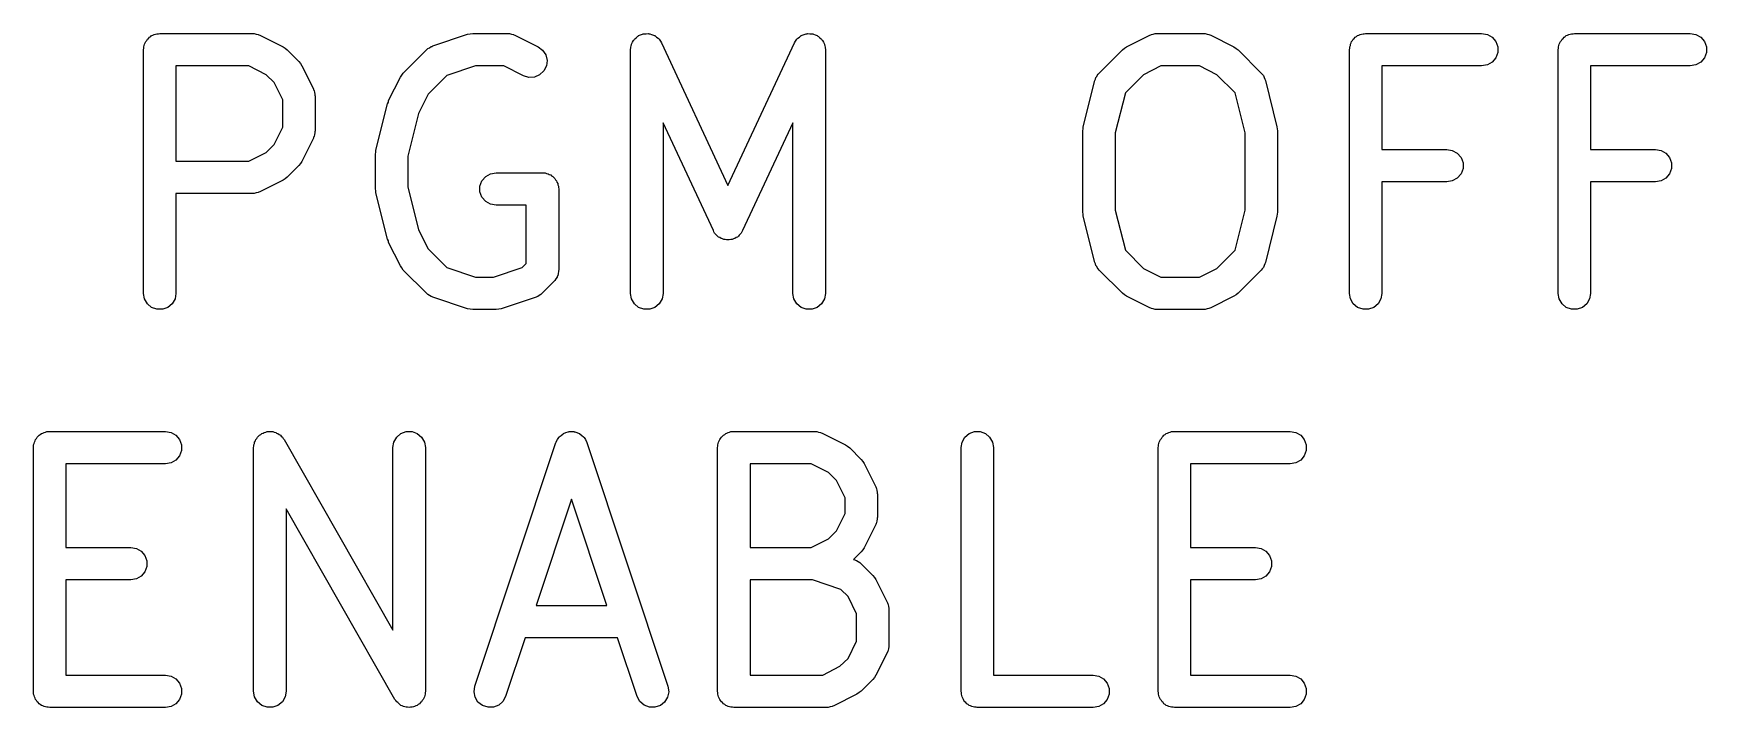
# Model space of a CAD drawing. Extents: x 127.3 to 176.4, y -111.4 to -62.2.
# Drawn here: x 130.56 to 135.72, y -80.15 to -78.07 of the extents above; entities that cross this region are included whole.
import ezdxf

# ---------------------------------------------------------------- set-up
doc = ezdxf.new("R2010")
doc.units = 0
doc.header["$MEASUREMENT"] = 0
doc.layers.add('BLACK', color=7, linetype='CONTINUOUS')

msp = doc.modelspace()

# ---------------------------------------------------------------- linework, layer by layer
at = {"layer": 'Black'}
for p, q in [((130.901, -78.1203), (130.902, -78.116)), ((130.902, -78.1116), (130.903, -78.1075)), ((130.902, -78.116), (130.902, -78.1116)), ((130.903, -78.1075), (130.904, -78.1032)), ((130.904, -78.1032), (130.906, -78.0994)), ((130.906, -78.0994), (130.908, -78.0953)), ((130.908, -78.0953), (130.911, -78.0919)), ((130.911, -78.0919), (130.913, -78.0881)), ((130.913, -78.0881), (130.916, -78.0853)), ((130.916, -78.0853), (130.919, -78.082)), ((130.919, -78.082), (130.923, -78.0798)), ((130.923, -78.0798), (130.926, -78.077)), ((130.926, -78.077), (130.93, -78.0755)), ((130.93, -78.0755), (130.934, -78.0733)), ((130.934, -78.0733), (130.938, -78.0725)), ((130.938, -78.0725), (130.942, -78.071)), ((130.942, -78.071), (130.947, -78.071)), ((130.947, -78.071), (130.951, -78.0703)), ((130.951, -78.0703), (131.237, -78.0703)), ((131.237, -78.0703), (131.24, -78.0708)), ((131.24, -78.0708), (131.242, -78.0706)), ((131.242, -78.0706), (131.248, -78.0723)), ((131.248, -78.0723), (131.254, -78.0733)), ((131.254, -78.0733), (131.256, -78.0747)), ((131.256, -78.0747), (131.259, -78.0756)), ((131.259, -78.0756), (131.331, -78.1113)), ((131.331, -78.1113), (131.337, -78.116)), ((131.337, -78.116), (131.343, -78.1206)), ((131.773, -78.1206), (131.775, -78.119)), ((131.775, -78.119), (131.777, -78.1168)), ((131.777, -78.1168), (131.782, -78.114)), ((131.782, -78.114), (131.787, -78.1107)), ((131.787, -78.1107), (131.79, -78.1099)), ((131.79, -78.1099), (131.792, -78.1086)), ((131.792, -78.1086), (131.899, -78.0729)), ((131.899, -78.0729), (131.907, -78.0717)), ((131.907, -78.0717), (131.915, -78.0703)), ((131.915, -78.0703), (132.022, -78.0703)), ((132.022, -78.0703), (132.025, -78.0708)), ((132.025, -78.0708), (132.028, -78.0706)), ((132.028, -78.0706), (132.034, -78.0723)), ((132.034, -78.0723), (132.04, -78.0733)), ((132.04, -78.0733), (132.042, -78.0747)), ((132.042, -78.0747), (132.045, -78.0756)), ((132.045, -78.0756), (132.116, -78.1113)), ((132.116, -78.1113), (132.13, -78.1216)), ((132.401, -78.1203), (132.402, -78.1139)), ((132.402, -78.1139), (132.403, -78.1074)), ((132.403, -78.1074), (132.404, -78.1054)), ((132.404, -78.1032), (132.407, -78.0975)), ((132.404, -78.1054), (132.404, -78.1032)), ((132.407, -78.0975), (132.41, -78.0916)), ((132.41, -78.0916), (132.412, -78.0901)), ((132.412, -78.0901), (132.413, -78.0881)), ((132.413, -78.0881), (132.418, -78.084)), ((132.418, -78.084), (132.422, -78.0793)), ((132.422, -78.0793), (132.424, -78.0784)), ((132.424, -78.0784), (132.426, -78.077)), ((132.426, -78.077), (132.432, -78.0748)), ((132.432, -78.0748), (132.438, -78.072)), ((132.438, -78.072), (132.44, -78.0718)), ((132.44, -78.0718), (132.442, -78.071)), ((132.442, -78.071), (132.449, -78.071)), ((132.449, -78.071), (132.455, -78.0705)), ((132.455, -78.0705), (132.457, -78.071)), ((132.457, -78.071), (132.46, -78.071)), ((132.46, -78.071), (132.466, -78.0733)), ((132.466, -78.0733), (132.472, -78.075)), ((132.472, -78.075), (132.474, -78.0762)), ((132.474, -78.0762), (132.476, -78.077)), ((132.476, -78.077), (132.481, -78.0812)), ((132.481, -78.0812), (132.486, -78.0849)), ((132.486, -78.0849), (132.488, -78.0867)), ((132.488, -78.0867), (132.489, -78.0881)), ((132.489, -78.0881), (132.493, -78.0938)), ((132.493, -78.0938), (132.496, -78.0991)), ((132.496, -78.0991), (132.701, -78.5378)), ((132.701, -78.5378), (132.906, -78.0991)), ((132.906, -78.0991), (132.909, -78.0938)), ((132.909, -78.0938), (132.913, -78.0881)), ((132.913, -78.0881), (132.914, -78.0867)), ((132.914, -78.0867), (132.916, -78.0849)), ((132.916, -78.0849), (132.921, -78.0812)), ((132.921, -78.0812), (132.926, -78.077)), ((132.926, -78.077), (132.928, -78.0762)), ((132.928, -78.0762), (132.93, -78.075)), ((132.93, -78.075), (132.936, -78.0733)), ((132.936, -78.0733), (132.942, -78.071)), ((132.942, -78.071), (132.945, -78.071)), ((132.945, -78.071), (132.947, -78.0705)), ((132.947, -78.0705), (132.953, -78.071)), ((132.953, -78.071), (132.96, -78.071)), ((132.96, -78.071), (132.962, -78.0718)), ((132.962, -78.0718), (132.964, -78.072)), ((132.964, -78.072), (132.97, -78.0748)), ((132.97, -78.0748), (132.976, -78.077)), ((132.976, -78.077), (132.978, -78.0784)), ((132.978, -78.0784), (132.98, -78.0793)), ((132.98, -78.0793), (132.984, -78.084)), ((132.984, -78.084), (132.989, -78.0881)), ((132.989, -78.0881), (132.99, -78.0901)), ((132.99, -78.0901), (132.992, -78.0916)), ((132.992, -78.0916), (132.995, -78.0975)), ((132.995, -78.0975), (132.998, -78.1032)), ((132.998, -78.1032), (132.998, -78.1054)), ((132.998, -78.1054), (132.999, -78.1074)), ((132.999, -78.1074), (133, -78.1139)), ((133, -78.1139), (133.001, -78.1203)), ((133.916, -78.1206), (133.922, -78.116)), ((133.922, -78.116), (133.929, -78.1113)), ((133.929, -78.1113), (134, -78.0756)), ((134, -78.0756), (134.003, -78.0747)), ((134.003, -78.0747), (134.005, -78.0733)), ((134.005, -78.0733), (134.011, -78.0723)), ((134.011, -78.0723), (134.017, -78.0706)), ((134.017, -78.0706), (134.02, -78.0708)), ((134.02, -78.0708), (134.022, -78.0703)), ((134.022, -78.0703), (134.165, -78.0703)), ((134.165, -78.0703), (134.168, -78.0708)), ((134.168, -78.0708), (134.171, -78.0706)), ((134.171, -78.0706), (134.177, -78.0723)), ((134.177, -78.0723), (134.182, -78.0733)), ((134.182, -78.0733), (134.185, -78.0747)), ((134.185, -78.0747), (134.188, -78.0756)), ((134.188, -78.0756), (134.259, -78.1113)), ((134.259, -78.1113), (134.266, -78.1161)), ((134.266, -78.1161), (134.272, -78.1206)), ((134.615, -78.1203), (134.616, -78.116)), ((134.616, -78.1116), (134.618, -78.1075)), ((134.616, -78.116), (134.616, -78.1116)), ((134.618, -78.1032), (134.62, -78.0994)), ((134.618, -78.1075), (134.618, -78.1032)), ((134.62, -78.0994), (134.622, -78.0953)), ((134.622, -78.0953), (134.625, -78.0919)), ((134.625, -78.0919), (134.627, -78.0881)), ((134.627, -78.0881), (134.63, -78.0853)), ((134.63, -78.0853), (134.633, -78.082)), ((134.633, -78.082), (134.637, -78.0798)), ((134.637, -78.0798), (134.64, -78.077)), ((134.64, -78.077), (134.644, -78.0755)), ((134.644, -78.0755), (134.648, -78.0733)), ((134.648, -78.0733), (134.652, -78.0725)), ((134.652, -78.0725), (134.657, -78.071)), ((134.657, -78.071), (134.661, -78.071)), ((134.661, -78.071), (134.665, -78.0703)), ((134.665, -78.0703), (135.022, -78.0703)), ((135.022, -78.0703), (135.04, -78.0733)), ((135.04, -78.0733), (135.055, -78.082)), ((135.055, -78.082), (135.066, -78.0953)), ((135.066, -78.0953), (135.072, -78.1116)), ((135.072, -78.1116), (135.072, -78.129)), ((135.258, -78.1203), (135.259, -78.116)), ((135.259, -78.1116), (135.26, -78.1075)), ((135.259, -78.116), (135.259, -78.1116)), ((135.26, -78.1075), (135.261, -78.1032)), ((135.261, -78.1032), (135.263, -78.0994)), ((135.263, -78.0994), (135.265, -78.0953)), ((135.265, -78.0953), (135.268, -78.0919)), ((135.268, -78.0919), (135.27, -78.0881)), ((135.27, -78.0881), (135.273, -78.0853)), ((135.273, -78.0853), (135.276, -78.082)), ((135.276, -78.082), (135.28, -78.0798)), ((135.28, -78.0798), (135.283, -78.077)), ((135.283, -78.077), (135.287, -78.0755)), ((135.287, -78.0755), (135.291, -78.0733)), ((135.291, -78.0733), (135.295, -78.0725)), ((135.295, -78.0725), (135.299, -78.071)), ((135.299, -78.071), (135.304, -78.071)), ((135.304, -78.071), (135.308, -78.0703)), ((135.308, -78.0703), (135.665, -78.0703)), ((135.665, -78.0703), (135.682, -78.0733)), ((135.682, -78.0733), (135.697, -78.082)), ((135.697, -78.082), (135.709, -78.0953)), ((135.709, -78.0953), (135.715, -78.1116)), ((135.715, -78.1116), (135.715, -78.129)), ((130.901, -78.8703), (130.901, -78.1203)), ((131.001, -78.1703), (131.001, -78.4631)), ((131.225, -78.1703), (131.001, -78.1703)), ((131.279, -78.1971), (131.225, -78.1703)), ((131.343, -78.1206), (131.379, -78.1564)), ((131.379, -78.1564), (131.384, -78.1629)), ((131.384, -78.1629), (131.389, -78.1694)), ((131.389, -78.1694), (131.424, -78.2408)), ((131.701, -78.1921), (131.773, -78.1206)), ((131.923, -78.1703), (131.835, -78.1997)), ((132.011, -78.1703), (131.923, -78.1703)), ((132.071, -78.2007), (132.011, -78.1703)), ((132.13, -78.1216), (132.14, -78.1361)), ((132.142, -78.1703), (132.134, -78.1858)), ((132.14, -78.1361), (132.144, -78.153)), ((132.144, -78.153), (132.142, -78.1703)), ((132.401, -78.8703), (132.401, -78.1203)), ((133.001, -78.1203), (133.001, -78.8703)), ((133.844, -78.1921), (133.916, -78.1206)), ((134.034, -78.1703), (133.981, -78.1971)), ((134.153, -78.1703), (134.034, -78.1703)), ((134.207, -78.1971), (134.153, -78.1703)), ((134.272, -78.1206), (134.343, -78.1921)), ((134.615, -78.8703), (134.615, -78.1203)), ((135.022, -78.1703), (134.715, -78.1703)), ((134.715, -78.1703), (134.715, -78.4274)), ((135.04, -78.1673), (135.022, -78.1703)), ((135.055, -78.1586), (135.04, -78.1673)), ((135.066, -78.1453), (135.055, -78.1586)), ((135.072, -78.129), (135.066, -78.1453)), ((135.258, -78.8703), (135.258, -78.1203)), ((135.665, -78.1703), (135.358, -78.1703)), ((135.358, -78.1703), (135.358, -78.4274)), ((135.682, -78.1673), (135.665, -78.1703)), ((135.697, -78.1586), (135.682, -78.1673)), ((135.709, -78.1453), (135.697, -78.1586)), ((135.715, -78.129), (135.709, -78.1453)), ((131.303, -78.2213), (131.279, -78.1971)), ((131.33, -78.2749), (131.303, -78.2213)), ((131.656, -78.2765), (131.692, -78.2051)), ((131.692, -78.2051), (131.697, -78.1986)), ((131.697, -78.1986), (131.701, -78.1921)), ((131.835, -78.1997), (131.778, -78.257)), ((132.088, -78.2057), (132.071, -78.2007)), ((132.105, -78.2046), (132.088, -78.2057)), ((132.121, -78.1977), (132.105, -78.2046)), ((132.134, -78.1858), (132.121, -78.1977)), ((133.795, -78.3582), (133.831, -78.2153)), ((133.831, -78.2153), (133.833, -78.2109)), ((133.833, -78.2109), (133.834, -78.2063)), ((133.834, -78.2063), (133.837, -78.2031)), ((133.837, -78.2031), (133.838, -78.1994)), ((133.838, -78.1994), (133.841, -78.196)), ((133.841, -78.196), (133.844, -78.1921)), ((133.981, -78.1971), (133.925, -78.253)), ((134.263, -78.253), (134.207, -78.1971)), ((134.343, -78.1921), (134.346, -78.196)), ((134.346, -78.196), (134.35, -78.1994)), ((134.35, -78.1994), (134.351, -78.2031)), ((134.351, -78.2031), (134.353, -78.2063)), ((134.353, -78.2063), (134.355, -78.2109)), ((134.355, -78.2109), (134.357, -78.2153)), ((134.357, -78.2153), (134.392, -78.3582)), ((131.424, -78.2408), (131.425, -78.2435)), ((131.425, -78.2435), (131.427, -78.246)), ((131.427, -78.246), (131.428, -78.2518)), ((131.428, -78.2518), (131.429, -78.2574)), ((131.429, -78.2574), (131.429, -78.2603)), ((131.429, -78.2603), (131.43, -78.2631)), ((131.43, -78.2631), (131.43, -78.3703)), ((131.778, -78.257), (131.748, -78.3163)), ((133.925, -78.253), (133.894, -78.3764)), ((134.294, -78.3764), (134.263, -78.253)), ((131.33, -78.3585), (131.33, -78.2749)), ((131.617, -78.4296), (131.652, -78.2867)), ((131.652, -78.2867), (131.655, -78.2817)), ((131.655, -78.2817), (131.656, -78.2765)), ((131.748, -78.3163), (131.715, -78.4479)), ((131.303, -78.4121), (131.33, -78.3585)), ((131.429, -78.376), (131.428, -78.3816)), ((131.43, -78.3703), (131.429, -78.3731)), ((131.429, -78.3731), (131.429, -78.376)), ((132.656, -78.6771), (132.501, -78.3457)), ((132.501, -78.3457), (132.501, -78.8703)), ((132.901, -78.3457), (132.746, -78.6771)), ((132.901, -78.8703), (132.901, -78.3457)), ((133.794, -78.3703), (133.795, -78.3643)), ((133.794, -78.6203), (133.794, -78.3703)), ((133.795, -78.3643), (133.795, -78.3582)), ((133.894, -78.3764), (133.894, -78.6141)), ((134.294, -78.6141), (134.294, -78.3764)), ((134.392, -78.3582), (134.393, -78.3643)), ((134.393, -78.3643), (134.394, -78.3703)), ((134.394, -78.3703), (134.394, -78.6203)), ((131.279, -78.4363), (131.303, -78.4121)), ((131.424, -78.3926), (131.389, -78.4641)), ((131.425, -78.3899), (131.424, -78.3926)), ((131.427, -78.3874), (131.425, -78.3899)), ((131.428, -78.3816), (131.427, -78.3874)), ((134.715, -78.4274), (134.915, -78.4274)), ((134.915, -78.4274), (134.932, -78.4304)), ((135.358, -78.4274), (135.558, -78.4274)), ((135.558, -78.4274), (135.575, -78.4304)), ((131.001, -78.4631), (131.225, -78.4631)), ((131.225, -78.4631), (131.279, -78.4363)), ((131.379, -78.4771), (131.343, -78.5128)), ((131.384, -78.4705), (131.379, -78.4771)), ((131.389, -78.4641), (131.384, -78.4705)), ((131.615, -78.4417), (131.616, -78.4357)), ((131.615, -78.5489), (131.615, -78.4417)), ((131.616, -78.4357), (131.617, -78.4296)), ((131.715, -78.4479), (131.715, -78.5427)), ((134.932, -78.4304), (134.947, -78.4391)), ((134.947, -78.4391), (134.959, -78.4524)), ((134.959, -78.4524), (134.965, -78.4687)), ((134.965, -78.4687), (134.965, -78.4861)), ((135.575, -78.4304), (135.59, -78.4391)), ((135.59, -78.4391), (135.601, -78.4524)), ((135.601, -78.4524), (135.607, -78.4687)), ((135.607, -78.4687), (135.607, -78.4861)), ((131.331, -78.5221), (131.259, -78.5579)), ((131.337, -78.5174), (131.331, -78.5221)), ((131.343, -78.5128), (131.337, -78.5174)), ((131.937, -78.5402), (131.943, -78.5239)), ((131.943, -78.5239), (131.955, -78.5106)), ((131.955, -78.5106), (131.97, -78.5019)), ((131.97, -78.5019), (131.987, -78.4989)), ((131.987, -78.4989), (132.13, -78.4989)), ((132.13, -78.4989), (132.134, -78.4996)), ((132.134, -78.4996), (132.138, -78.4996)), ((132.138, -78.4996), (132.142, -78.5011)), ((132.142, -78.5011), (132.147, -78.5019)), ((132.147, -78.5019), (132.15, -78.5041)), ((132.15, -78.5041), (132.155, -78.5056)), ((132.155, -78.5056), (132.158, -78.5084)), ((132.158, -78.5084), (132.162, -78.5106)), ((132.162, -78.5106), (132.165, -78.5139)), ((132.165, -78.5139), (132.168, -78.5167)), ((132.168, -78.5167), (132.17, -78.5205)), ((132.17, -78.5205), (132.173, -78.5239)), ((132.173, -78.5239), (132.174, -78.528)), ((132.174, -78.528), (132.177, -78.5318)), ((134.915, -78.5274), (134.715, -78.5274)), ((134.715, -78.5274), (134.715, -78.8703)), ((134.932, -78.5244), (134.915, -78.5274)), ((134.947, -78.5157), (134.932, -78.5244)), ((134.959, -78.5024), (134.947, -78.5157)), ((134.965, -78.4861), (134.959, -78.5024)), ((135.558, -78.5274), (135.358, -78.5274)), ((135.358, -78.5274), (135.358, -78.8703)), ((135.575, -78.5244), (135.558, -78.5274)), ((135.59, -78.5157), (135.575, -78.5244)), ((135.601, -78.5024), (135.59, -78.5157)), ((135.607, -78.4861), (135.601, -78.5024)), ((131.237, -78.5631), (131.001, -78.5631)), ((131.001, -78.5631), (131.001, -78.8703)), ((131.24, -78.5626), (131.237, -78.5631)), ((131.242, -78.5628), (131.24, -78.5626)), ((131.248, -78.5611), (131.242, -78.5628)), ((131.254, -78.5601), (131.248, -78.5611)), ((131.256, -78.5587), (131.254, -78.5601)), ((131.259, -78.5579), (131.256, -78.5587)), ((131.616, -78.5549), (131.615, -78.5489)), ((131.617, -78.561), (131.616, -78.5549)), ((131.652, -78.7038), (131.617, -78.561)), ((131.715, -78.5427), (131.748, -78.6743)), ((131.937, -78.5575), (131.937, -78.5402)), ((131.943, -78.5739), (131.937, -78.5575)), ((131.955, -78.5872), (131.943, -78.5739)), ((132.177, -78.5318), (132.177, -78.5361)), ((132.177, -78.5361), (132.179, -78.5402)), ((132.179, -78.5402), (132.179, -78.5445)), ((132.179, -78.5445), (132.18, -78.5489)), ((132.18, -78.5489), (132.18, -78.7989)), ((131.97, -78.5958), (131.955, -78.5872)), ((131.987, -78.5989), (131.97, -78.5958)), ((132.08, -78.5989), (131.987, -78.5989)), ((132.08, -78.7781), (132.08, -78.5989)), ((133.795, -78.6263), (133.794, -78.6203)), ((133.795, -78.6324), (133.795, -78.6263)), ((133.831, -78.7753), (133.795, -78.6324)), ((133.894, -78.6141), (133.925, -78.7376)), ((134.263, -78.7376), (134.294, -78.6141)), ((134.392, -78.6324), (134.357, -78.7753)), ((134.393, -78.6263), (134.392, -78.6324)), ((134.394, -78.6203), (134.393, -78.6263)), ((131.748, -78.6743), (131.778, -78.7335)), ((132.658, -78.6807), (132.656, -78.6771)), ((132.66, -78.6847), (132.658, -78.6807)), ((132.663, -78.6878), (132.66, -78.6847)), ((132.742, -78.6847), (132.739, -78.6878)), ((132.744, -78.6807), (132.742, -78.6847)), ((132.746, -78.6771), (132.744, -78.6807)), ((131.655, -78.7088), (131.652, -78.7038)), ((131.656, -78.7141), (131.655, -78.7088)), ((131.692, -78.7855), (131.656, -78.7141)), ((131.778, -78.7335), (131.835, -78.7909)), ((132.666, -78.6914), (132.663, -78.6878)), ((132.669, -78.6939), (132.666, -78.6914)), ((132.672, -78.6969), (132.669, -78.6939)), ((132.676, -78.6988), (132.672, -78.6969)), ((132.68, -78.7013), (132.676, -78.6988)), ((132.684, -78.7024), (132.68, -78.7013)), ((132.688, -78.7043), (132.684, -78.7024)), ((132.692, -78.7047), (132.688, -78.7043)), ((132.697, -78.7058), (132.692, -78.7047)), ((132.701, -78.7054), (132.697, -78.7058)), ((132.705, -78.7058), (132.701, -78.7054)), ((132.71, -78.7047), (132.705, -78.7058)), ((132.714, -78.7043), (132.71, -78.7047)), ((132.718, -78.7024), (132.714, -78.7043)), ((132.722, -78.7013), (132.718, -78.7024)), ((132.726, -78.6988), (132.722, -78.7013)), ((132.73, -78.6969), (132.726, -78.6988)), ((132.733, -78.6939), (132.73, -78.6969)), ((132.736, -78.6914), (132.733, -78.6939)), ((132.739, -78.6878), (132.736, -78.6914)), ((133.925, -78.7376), (133.981, -78.7935)), ((134.207, -78.7935), (134.263, -78.7376)), ((131.697, -78.7919), (131.692, -78.7855)), ((132.067, -78.7909), (132.08, -78.7781)), ((133.833, -78.7796), (133.831, -78.7753)), ((133.834, -78.7843), (133.833, -78.7796)), ((133.837, -78.7875), (133.834, -78.7843)), ((133.838, -78.7911), (133.837, -78.7875)), ((134.351, -78.7875), (134.35, -78.7911)), ((134.353, -78.7843), (134.351, -78.7875)), ((134.355, -78.7796), (134.353, -78.7843)), ((134.357, -78.7753), (134.355, -78.7796)), ((131.701, -78.7985), (131.697, -78.7919)), ((131.773, -78.8699), (131.701, -78.7985)), ((131.835, -78.7909), (131.923, -78.8203)), ((131.923, -78.8203), (131.979, -78.8203)), ((131.979, -78.8203), (132.067, -78.7909)), ((132.165, -78.8342), (132.129, -78.8699)), ((132.166, -78.8324), (132.165, -78.8342)), ((132.168, -78.831), (132.166, -78.8324)), ((132.171, -78.8253), (132.168, -78.831)), ((132.175, -78.82), (132.171, -78.8253)), ((132.177, -78.816), (132.175, -78.8179)), ((132.175, -78.8179), (132.175, -78.82)), ((132.178, -78.8095), (132.177, -78.816)), ((132.179, -78.8032), (132.178, -78.8095)), ((132.18, -78.7989), (132.179, -78.801)), ((132.179, -78.801), (132.179, -78.8032)), ((133.841, -78.7946), (133.838, -78.7911)), ((133.844, -78.7985), (133.841, -78.7946)), ((133.916, -78.8699), (133.844, -78.7985)), ((133.981, -78.7935), (134.034, -78.8203)), ((134.034, -78.8203), (134.153, -78.8203)), ((134.153, -78.8203), (134.207, -78.7935)), ((134.343, -78.7985), (134.272, -78.8699)), ((134.346, -78.7946), (134.343, -78.7985)), ((134.35, -78.7911), (134.346, -78.7946)), ((130.904, -78.8874), (130.901, -78.8703)), ((130.913, -78.9024), (130.904, -78.8874)), ((130.998, -78.8874), (130.989, -78.9024)), ((131.001, -78.8703), (130.998, -78.8874)), ((131.775, -78.8716), (131.773, -78.8699)), ((131.777, -78.8737), (131.775, -78.8716)), ((131.782, -78.8765), (131.777, -78.8737)), ((131.787, -78.8799), (131.782, -78.8765)), ((131.79, -78.8806), (131.787, -78.8799)), ((131.792, -78.882), (131.79, -78.8806)), ((131.899, -78.9177), (131.792, -78.882)), ((132.11, -78.882), (132.003, -78.9177)), ((132.112, -78.8806), (132.11, -78.882)), ((132.115, -78.8799), (132.112, -78.8806)), ((132.12, -78.8765), (132.115, -78.8799)), ((132.125, -78.8737), (132.12, -78.8765)), ((132.127, -78.8716), (132.125, -78.8737)), ((132.129, -78.8699), (132.127, -78.8716)), ((132.404, -78.8874), (132.401, -78.8703)), ((132.413, -78.9024), (132.404, -78.8874)), ((132.498, -78.8874), (132.489, -78.9024)), ((132.501, -78.8703), (132.498, -78.8874)), ((132.904, -78.8874), (132.901, -78.8703)), ((132.913, -78.9024), (132.904, -78.8874)), ((132.998, -78.8874), (132.989, -78.9024)), ((133.001, -78.8703), (132.998, -78.8874)), ((133.922, -78.8745), (133.916, -78.8699)), ((133.929, -78.8793), (133.922, -78.8745)), ((134, -78.915), (133.929, -78.8793)), ((134.259, -78.8793), (134.188, -78.915)), ((134.266, -78.8745), (134.259, -78.8793)), ((134.272, -78.8699), (134.266, -78.8745)), ((134.618, -78.8874), (134.615, -78.8703)), ((134.627, -78.9024), (134.618, -78.8874)), ((134.712, -78.8874), (134.704, -78.9024)), ((134.715, -78.8703), (134.712, -78.8874)), ((135.261, -78.8874), (135.258, -78.8703)), ((135.27, -78.9024), (135.261, -78.8874)), ((135.355, -78.8874), (135.346, -78.9024)), ((135.358, -78.8703), (135.355, -78.8874)), ((130.926, -78.9136), (130.913, -78.9024)), ((130.942, -78.9195), (130.926, -78.9136)), ((130.96, -78.9195), (130.942, -78.9195)), ((130.976, -78.9136), (130.96, -78.9195)), ((130.989, -78.9024), (130.976, -78.9136)), ((131.907, -78.9189), (131.899, -78.9177)), ((131.915, -78.9203), (131.907, -78.9189)), ((131.987, -78.9203), (131.915, -78.9203)), ((131.995, -78.9189), (131.987, -78.9203)), ((132.003, -78.9177), (131.995, -78.9189)), ((132.426, -78.9136), (132.413, -78.9024)), ((132.442, -78.9195), (132.426, -78.9136)), ((132.46, -78.9195), (132.442, -78.9195)), ((132.476, -78.9136), (132.46, -78.9195)), ((132.489, -78.9024), (132.476, -78.9136)), ((132.926, -78.9136), (132.913, -78.9024)), ((132.942, -78.9195), (132.926, -78.9136)), ((132.96, -78.9195), (132.942, -78.9195)), ((132.976, -78.9136), (132.96, -78.9195)), ((132.989, -78.9024), (132.976, -78.9136)), ((134.003, -78.9158), (134, -78.915)), ((134.005, -78.9173), (134.003, -78.9158)), ((134.011, -78.9183), (134.005, -78.9173)), ((134.017, -78.92), (134.011, -78.9183)), ((134.02, -78.9198), (134.017, -78.92)), ((134.022, -78.9203), (134.02, -78.9198)), ((134.165, -78.9203), (134.022, -78.9203)), ((134.168, -78.9198), (134.165, -78.9203)), ((134.171, -78.92), (134.168, -78.9198)), ((134.177, -78.9183), (134.171, -78.92)), ((134.182, -78.9173), (134.177, -78.9183)), ((134.185, -78.9158), (134.182, -78.9173)), ((134.188, -78.915), (134.185, -78.9158)), ((134.64, -78.9136), (134.627, -78.9024)), ((134.657, -78.9195), (134.64, -78.9136)), ((134.674, -78.9195), (134.657, -78.9195)), ((134.69, -78.9136), (134.674, -78.9195)), ((134.704, -78.9024), (134.69, -78.9136)), ((135.283, -78.9136), (135.27, -78.9024)), ((135.299, -78.9195), (135.283, -78.9136)), ((135.317, -78.9195), (135.299, -78.9195)), ((135.333, -78.9136), (135.317, -78.9195)), ((135.346, -78.9024), (135.333, -78.9136)), ((130.583, -79.3048), (130.587, -79.302)), ((130.587, -79.302), (130.591, -79.3005)), ((130.591, -79.3005), (130.595, -79.2983)), ((130.595, -79.2983), (130.599, -79.2975)), ((130.599, -79.2975), (130.603, -79.296)), ((130.603, -79.296), (130.607, -79.296)), ((130.607, -79.296), (130.612, -79.2953)), ((130.612, -79.2953), (130.969, -79.2953)), ((130.969, -79.2953), (130.986, -79.2983)), ((130.986, -79.2983), (131.001, -79.307)), ((131.262, -79.3047), (131.265, -79.302)), ((131.265, -79.302), (131.269, -79.3005)), ((131.269, -79.3005), (131.273, -79.2982)), ((131.273, -79.2982), (131.278, -79.2975)), ((131.278, -79.2975), (131.282, -79.296)), ((131.282, -79.296), (131.286, -79.296)), ((131.286, -79.296), (131.291, -79.2953)), ((131.291, -79.2953), (131.295, -79.296)), ((131.295, -79.296), (131.299, -79.296)), ((131.299, -79.296), (131.303, -79.2976)), ((131.303, -79.2976), (131.308, -79.2984)), ((131.308, -79.2984), (131.311, -79.3005)), ((131.311, -79.3005), (131.315, -79.302)), ((131.315, -79.302), (131.319, -79.3049)), ((131.681, -79.3131), (131.694, -79.302)), ((131.694, -79.302), (131.71, -79.296)), ((131.71, -79.296), (131.728, -79.296)), ((131.728, -79.296), (131.744, -79.302)), ((131.744, -79.302), (131.757, -79.3131)), ((132.187, -79.3075), (132.193, -79.3027)), ((132.193, -79.3027), (132.194, -79.3022)), ((132.194, -79.3022), (132.195, -79.3013)), ((132.195, -79.3013), (132.202, -79.299)), ((132.202, -79.299), (132.209, -79.2963)), ((132.209, -79.2963), (132.21, -79.2963)), ((132.21, -79.2963), (132.212, -79.2958)), ((132.212, -79.2958), (132.219, -79.296)), ((132.219, -79.296), (132.226, -79.2958)), ((132.226, -79.2958), (132.227, -79.2963)), ((132.227, -79.2963), (132.229, -79.2963)), ((132.229, -79.2963), (132.236, -79.299)), ((132.236, -79.299), (132.243, -79.3013)), ((132.243, -79.3013), (132.244, -79.3022)), ((132.244, -79.3022), (132.245, -79.3027)), ((132.245, -79.3027), (132.251, -79.3076)), ((132.691, -79.3048), (132.694, -79.302)), ((132.694, -79.302), (132.698, -79.3005)), ((132.698, -79.3005), (132.702, -79.2983)), ((132.702, -79.2983), (132.706, -79.2975)), ((132.706, -79.2975), (132.71, -79.296)), ((132.71, -79.296), (132.715, -79.296)), ((132.715, -79.296), (132.719, -79.2953)), ((132.719, -79.2953), (132.969, -79.2953)), ((132.969, -79.2953), (132.972, -79.2958)), ((132.972, -79.2958), (132.975, -79.2956)), ((132.975, -79.2956), (132.98, -79.2973)), ((132.98, -79.2973), (132.986, -79.2983)), ((132.986, -79.2983), (132.988, -79.2997)), ((132.988, -79.2997), (132.991, -79.3006)), ((132.991, -79.3006), (133.063, -79.3363)), ((133.431, -79.3131), (133.444, -79.302)), ((133.444, -79.302), (133.46, -79.296)), ((133.46, -79.296), (133.478, -79.296)), ((133.478, -79.296), (133.494, -79.302)), ((133.494, -79.302), (133.507, -79.3131)), ((134.048, -79.3048), (134.051, -79.302)), ((134.051, -79.302), (134.055, -79.3005)), ((134.055, -79.3005), (134.059, -79.2983)), ((134.059, -79.2983), (134.063, -79.2975)), ((134.063, -79.2975), (134.067, -79.296)), ((134.067, -79.296), (134.072, -79.296)), ((134.072, -79.296), (134.076, -79.2953)), ((134.076, -79.2953), (134.433, -79.2953)), ((134.433, -79.2953), (134.45, -79.2983)), ((134.45, -79.2983), (134.465, -79.307)), ((130.562, -79.3366), (130.564, -79.3325)), ((130.562, -79.341), (130.562, -79.3366)), ((130.562, -79.3453), (130.562, -79.341)), ((130.562, -80.0953), (130.562, -79.3453)), ((130.564, -79.3325), (130.565, -79.3282)), ((130.565, -79.3282), (130.567, -79.3244)), ((130.567, -79.3244), (130.568, -79.3203)), ((130.568, -79.3203), (130.571, -79.3169)), ((130.571, -79.3169), (130.573, -79.3131)), ((130.573, -79.3131), (130.577, -79.3103)), ((130.577, -79.3103), (130.58, -79.307)), ((130.58, -79.307), (130.583, -79.3048)), ((131.001, -79.307), (131.012, -79.3203)), ((131.012, -79.3203), (131.018, -79.3366)), ((131.018, -79.354), (131.012, -79.3703)), ((131.018, -79.3366), (131.018, -79.354)), ((131.24, -79.3453), (131.241, -79.3409)), ((131.24, -80.0953), (131.24, -79.3453)), ((131.241, -79.3364), (131.243, -79.3324)), ((131.241, -79.3409), (131.241, -79.3364)), ((131.243, -79.3282), (131.246, -79.3243)), ((131.243, -79.3324), (131.243, -79.3282)), ((131.246, -79.3243), (131.247, -79.3201)), ((131.247, -79.3201), (131.25, -79.3168)), ((131.25, -79.3168), (131.252, -79.3131)), ((131.252, -79.3131), (131.255, -79.3103)), ((131.255, -79.3103), (131.258, -79.3068)), ((131.258, -79.3068), (131.262, -79.3047)), ((131.319, -79.3049), (131.323, -79.3071)), ((131.323, -79.3071), (131.325, -79.3104)), ((131.325, -79.3104), (131.329, -79.3131)), ((131.329, -79.3131), (131.331, -79.317)), ((131.331, -79.317), (131.334, -79.3205)), ((131.334, -79.3205), (131.669, -79.907)), ((131.669, -79.3453), (131.672, -79.3282)), ((131.669, -79.907), (131.669, -79.3453)), ((131.672, -79.3282), (131.681, -79.3131)), ((131.757, -79.3131), (131.766, -79.3282)), ((131.766, -79.3282), (131.769, -79.3453)), ((131.769, -79.3453), (131.769, -80.0953)), ((131.921, -80.0795), (132.171, -79.3295)), ((132.171, -79.3295), (132.172, -79.3283)), ((132.172, -79.3269), (132.176, -79.3207)), ((132.172, -79.3283), (132.172, -79.3269)), ((132.176, -79.3207), (132.18, -79.3142)), ((132.18, -79.3142), (132.181, -79.3133)), ((132.181, -79.3121), (132.187, -79.3075)), ((132.181, -79.3133), (132.181, -79.3121)), ((132.251, -79.3076), (132.256, -79.3121)), ((132.256, -79.3121), (132.257, -79.3133)), ((132.257, -79.3133), (132.258, -79.3142)), ((132.258, -79.3142), (132.262, -79.3207)), ((132.262, -79.3207), (132.265, -79.3269)), ((132.265, -79.3269), (132.266, -79.3283)), ((132.266, -79.3283), (132.266, -79.3295)), ((132.266, -79.3295), (132.516, -80.0795)), ((132.669, -79.3453), (132.67, -79.341)), ((132.669, -80.0953), (132.669, -79.3453)), ((132.67, -79.3366), (132.671, -79.3325)), ((132.67, -79.341), (132.67, -79.3366)), ((132.671, -79.3325), (132.672, -79.3282)), ((132.672, -79.3282), (132.674, -79.3244)), ((132.674, -79.3244), (132.676, -79.3203)), ((132.676, -79.3203), (132.678, -79.3169)), ((132.678, -79.3169), (132.681, -79.3131)), ((132.681, -79.3131), (132.684, -79.3103)), ((132.684, -79.3103), (132.687, -79.307)), ((132.687, -79.307), (132.691, -79.3048)), ((133.063, -79.3363), (133.069, -79.3411)), ((133.069, -79.3411), (133.076, -79.3456)), ((133.076, -79.3456), (133.111, -79.3814)), ((133.419, -79.3453), (133.422, -79.3282)), ((133.419, -80.0953), (133.419, -79.3453)), ((133.422, -79.3282), (133.431, -79.3131)), ((133.507, -79.3131), (133.516, -79.3282)), ((133.516, -79.3282), (133.519, -79.3453)), ((133.519, -79.3453), (133.519, -80.0453)), ((134.026, -79.3453), (134.027, -79.341)), ((134.026, -80.0953), (134.026, -79.3453)), ((134.027, -79.3366), (134.028, -79.3325)), ((134.027, -79.341), (134.027, -79.3366)), ((134.028, -79.3325), (134.029, -79.3282)), ((134.029, -79.3282), (134.031, -79.3244)), ((134.031, -79.3244), (134.033, -79.3203)), ((134.033, -79.3203), (134.036, -79.3169)), ((134.036, -79.3169), (134.038, -79.3131)), ((134.038, -79.3131), (134.041, -79.3103)), ((134.041, -79.3103), (134.044, -79.307)), ((134.044, -79.307), (134.048, -79.3048)), ((134.465, -79.307), (134.476, -79.3203)), ((134.476, -79.3203), (134.482, -79.3366)), ((134.482, -79.354), (134.476, -79.3703)), ((134.482, -79.3366), (134.482, -79.354)), ((130.969, -79.3953), (130.662, -79.3953)), ((130.662, -79.3953), (130.662, -79.6524)), ((130.986, -79.3923), (130.969, -79.3953)), ((131.001, -79.3836), (130.986, -79.3923)), ((131.012, -79.3703), (131.001, -79.3836)), ((132.769, -79.3953), (132.769, -79.6524)), ((132.957, -79.3953), (132.769, -79.3953)), ((133.011, -79.4221), (132.957, -79.3953)), ((133.111, -79.3814), (133.116, -79.3879)), ((133.116, -79.3879), (133.121, -79.3944)), ((133.121, -79.3944), (133.156, -79.4658)), ((134.433, -79.3953), (134.126, -79.3953)), ((134.126, -79.3953), (134.126, -79.6524)), ((134.45, -79.3923), (134.433, -79.3953)), ((134.465, -79.3836), (134.45, -79.3923)), ((134.476, -79.3703), (134.465, -79.3836)), ((133.035, -79.4463), (133.011, -79.4221)), ((133.062, -79.4999), (133.035, -79.4463)), ((132.219, -79.5034), (132.11, -79.831)), ((132.328, -79.831), (132.219, -79.5034)), ((133.062, -79.5478), (133.062, -79.4999)), ((133.156, -79.4658), (133.157, -79.4685)), ((133.157, -79.4685), (133.159, -79.471)), ((133.159, -79.471), (133.16, -79.4768)), ((133.16, -79.4768), (133.161, -79.4824)), ((133.161, -79.4824), (133.161, -79.4853)), ((133.161, -79.4853), (133.162, -79.4881)), ((133.162, -79.4881), (133.162, -79.5596)), ((131.675, -80.1201), (131.34, -79.5336)), ((131.34, -79.5336), (131.34, -80.0953)), ((133.035, -79.6014), (133.062, -79.5478)), ((133.162, -79.5596), (133.161, -79.5624)), ((133.011, -79.6256), (133.035, -79.6014)), ((133.156, -79.5819), (133.121, -79.6534)), ((133.157, -79.5792), (133.156, -79.5819)), ((133.159, -79.5767), (133.157, -79.5792)), ((133.16, -79.5709), (133.159, -79.5767)), ((133.161, -79.5653), (133.16, -79.5709)), ((133.161, -79.5624), (133.161, -79.5653)), ((130.662, -79.6524), (130.862, -79.6524)), ((130.862, -79.6524), (130.879, -79.6554)), ((130.879, -79.6554), (130.894, -79.6641)), ((130.894, -79.6641), (130.905, -79.6774)), ((132.769, -79.6524), (132.957, -79.6524)), ((132.957, -79.6524), (133.011, -79.6256)), ((133.116, -79.6598), (133.111, -79.6664)), ((133.121, -79.6534), (133.116, -79.6598)), ((134.126, -79.6524), (134.326, -79.6524)), ((134.326, -79.6524), (134.343, -79.6554)), ((134.343, -79.6554), (134.358, -79.6641)), ((134.358, -79.6641), (134.369, -79.6774)), ((130.905, -79.6774), (130.911, -79.6937)), ((130.911, -79.7111), (130.905, -79.7274)), ((130.911, -79.6937), (130.911, -79.7111)), ((133.111, -79.6664), (133.088, -79.6895)), ((133.088, -79.6895), (133.092, -79.6907)), ((133.092, -79.6907), (133.094, -79.6921)), ((133.094, -79.6921), (133.097, -79.6928)), ((133.097, -79.6928), (133.102, -79.6962)), ((133.102, -79.6962), (133.107, -79.699)), ((133.107, -79.699), (133.109, -79.7011)), ((133.109, -79.7011), (133.111, -79.7028)), ((133.111, -79.7028), (133.147, -79.7385)), ((134.369, -79.6774), (134.375, -79.6937)), ((134.375, -79.7111), (134.369, -79.7274)), ((134.375, -79.6937), (134.375, -79.7111)), ((130.862, -79.7524), (130.662, -79.7524)), ((130.662, -79.7524), (130.662, -80.0453)), ((130.879, -79.7494), (130.862, -79.7524)), ((130.894, -79.7407), (130.879, -79.7494)), ((130.905, -79.7274), (130.894, -79.7407)), ((132.769, -79.7524), (132.769, -80.0453)), ((132.961, -79.7524), (132.769, -79.7524)), ((133.049, -79.7818), (132.961, -79.7524)), ((133.147, -79.7385), (133.152, -79.7451)), ((133.152, -79.7451), (133.156, -79.7515)), ((133.156, -79.7515), (133.192, -79.8229)), ((134.326, -79.7524), (134.126, -79.7524)), ((134.126, -79.7524), (134.126, -80.0453)), ((134.343, -79.7494), (134.326, -79.7524)), ((134.358, -79.7407), (134.343, -79.7494)), ((134.369, -79.7274), (134.358, -79.7407)), ((133.071, -79.8035), (133.049, -79.7818)), ((133.097, -79.8571), (133.071, -79.8035)), ((132.11, -79.831), (132.328, -79.831)), ((133.097, -79.9406), (133.097, -79.8571)), ((133.192, -79.8229), (133.193, -79.8257)), ((133.193, -79.8257), (133.194, -79.8282)), ((133.194, -79.8282), (133.195, -79.834)), ((133.195, -79.834), (133.197, -79.8396)), ((133.197, -79.8396), (133.197, -79.8424)), ((133.197, -79.8424), (133.197, -79.8453)), ((133.197, -79.8453), (133.197, -79.9524)), ((132.076, -79.931), (132.016, -80.1111)), ((132.361, -79.931), (132.076, -79.931)), ((132.421, -80.1111), (132.361, -79.931)), ((133.071, -79.9942), (133.097, -79.9406)), ((133.193, -79.972), (133.192, -79.9748)), ((133.194, -79.9695), (133.193, -79.972)), ((133.195, -79.9638), (133.194, -79.9695)), ((133.197, -79.9581), (133.195, -79.9638)), ((133.197, -79.9524), (133.197, -79.9553)), ((133.197, -79.9553), (133.197, -79.9581)), ((132.993, -80.0453), (133.046, -80.0185)), ((133.046, -80.0185), (133.071, -79.9942)), ((133.192, -79.9748), (133.156, -80.0462)), ((130.662, -80.0453), (130.969, -80.0453)), ((130.969, -80.0453), (130.986, -80.0483)), ((130.986, -80.0483), (131.001, -80.057)), ((131.001, -80.057), (131.012, -80.0703)), ((131.012, -80.0703), (131.018, -80.0866)), ((132.769, -80.0453), (132.993, -80.0453)), ((133.147, -80.0592), (133.111, -80.0949)), ((133.152, -80.0527), (133.147, -80.0592)), ((133.156, -80.0462), (133.152, -80.0527)), ((133.519, -80.0453), (133.826, -80.0453)), ((133.826, -80.0453), (133.843, -80.0483)), ((133.843, -80.0483), (133.858, -80.057)), ((133.858, -80.057), (133.869, -80.0703)), ((133.869, -80.0703), (133.875, -80.0866)), ((134.126, -80.0453), (134.433, -80.0453)), ((134.433, -80.0453), (134.45, -80.0483)), ((134.45, -80.0483), (134.465, -80.057)), ((134.465, -80.057), (134.476, -80.0703)), ((134.476, -80.0703), (134.482, -80.0866)), ((130.562, -80.0996), (130.562, -80.0953)), ((130.562, -80.104), (130.562, -80.0996)), ((130.564, -80.1081), (130.562, -80.104)), ((130.565, -80.1124), (130.564, -80.1081)), ((130.567, -80.1162), (130.565, -80.1124)), ((130.568, -80.1203), (130.567, -80.1162)), ((130.571, -80.1236), (130.568, -80.1203)), ((130.573, -80.1274), (130.571, -80.1236)), ((130.577, -80.1302), (130.573, -80.1274)), ((131.012, -80.1203), (131.001, -80.1336)), ((131.018, -80.104), (131.012, -80.1203)), ((131.018, -80.0866), (131.018, -80.104)), ((131.243, -80.1124), (131.24, -80.0953)), ((131.252, -80.1274), (131.243, -80.1124)), ((131.265, -80.1386), (131.252, -80.1274)), ((131.329, -80.1274), (131.315, -80.1386)), ((131.337, -80.1124), (131.329, -80.1274)), ((131.34, -80.0953), (131.337, -80.1124)), ((131.678, -80.1235), (131.675, -80.1201)), ((131.681, -80.1274), (131.678, -80.1235)), ((131.684, -80.1302), (131.681, -80.1274)), ((131.757, -80.1274), (131.754, -80.1303)), ((131.759, -80.1237), (131.757, -80.1274)), ((131.762, -80.1205), (131.759, -80.1237)), ((131.764, -80.1163), (131.762, -80.1205)), ((131.766, -80.1124), (131.764, -80.1163)), ((131.767, -80.1082), (131.766, -80.1124)), ((131.768, -80.1042), (131.767, -80.1082)), ((131.769, -80.0953), (131.768, -80.0997)), ((131.768, -80.0997), (131.768, -80.1042)), ((131.919, -80.0967), (131.921, -80.0795)), ((131.922, -80.1137), (131.919, -80.0967)), ((131.931, -80.1285), (131.922, -80.1137)), ((131.945, -80.1393), (131.931, -80.1285)), ((132.008, -80.1264), (131.995, -80.1379)), ((132.016, -80.1111), (132.008, -80.1264)), ((132.43, -80.1264), (132.421, -80.1111)), ((132.443, -80.1379), (132.43, -80.1264)), ((132.506, -80.1285), (132.493, -80.1393)), ((132.515, -80.1137), (132.506, -80.1285)), ((132.519, -80.0967), (132.515, -80.1137)), ((132.516, -80.0795), (132.519, -80.0967)), ((132.67, -80.0996), (132.669, -80.0953)), ((132.67, -80.104), (132.67, -80.0996)), ((132.671, -80.1081), (132.67, -80.104)), ((132.672, -80.1124), (132.671, -80.1081)), ((132.674, -80.1162), (132.672, -80.1124)), ((132.676, -80.1203), (132.674, -80.1162)), ((132.678, -80.1236), (132.676, -80.1203)), ((132.681, -80.1274), (132.678, -80.1236)), ((132.684, -80.1302), (132.681, -80.1274)), ((133.098, -80.1043), (133.027, -80.14)), ((133.105, -80.0995), (133.098, -80.1043)), ((133.111, -80.0949), (133.105, -80.0995)), ((133.42, -80.0996), (133.419, -80.0953)), ((133.42, -80.104), (133.42, -80.0996)), ((133.421, -80.1081), (133.42, -80.104)), ((133.422, -80.1124), (133.421, -80.1081)), ((133.424, -80.1162), (133.422, -80.1124)), ((133.426, -80.1203), (133.424, -80.1162)), ((133.428, -80.1236), (133.426, -80.1203)), ((133.431, -80.1274), (133.428, -80.1236)), ((133.434, -80.1302), (133.431, -80.1274)), ((133.869, -80.1203), (133.858, -80.1336)), ((133.875, -80.104), (133.869, -80.1203)), ((133.875, -80.0866), (133.875, -80.104)), ((134.027, -80.0996), (134.026, -80.0953)), ((134.027, -80.104), (134.027, -80.0996)), ((134.028, -80.1081), (134.027, -80.104)), ((134.029, -80.1124), (134.028, -80.1081)), ((134.031, -80.1162), (134.029, -80.1124)), ((134.033, -80.1203), (134.031, -80.1162)), ((134.036, -80.1236), (134.033, -80.1203)), ((134.038, -80.1274), (134.036, -80.1236)), ((134.041, -80.1302), (134.038, -80.1274)), ((134.476, -80.1203), (134.465, -80.1336)), ((134.482, -80.104), (134.476, -80.1203)), ((134.482, -80.0866), (134.482, -80.104)), ((130.58, -80.1336), (130.577, -80.1302)), ((130.583, -80.1358), (130.58, -80.1336)), ((130.587, -80.1386), (130.583, -80.1358)), ((130.591, -80.1401), (130.587, -80.1386)), ((130.595, -80.1423), (130.591, -80.1401)), ((130.599, -80.143), (130.595, -80.1423)), ((130.603, -80.1445), (130.599, -80.143)), ((130.607, -80.1445), (130.603, -80.1445)), ((130.612, -80.1453), (130.607, -80.1445)), ((130.969, -80.1453), (130.612, -80.1453)), ((130.986, -80.1423), (130.969, -80.1453)), ((131.001, -80.1336), (130.986, -80.1423)), ((131.282, -80.1445), (131.265, -80.1386)), ((131.299, -80.1445), (131.282, -80.1445)), ((131.315, -80.1386), (131.299, -80.1445)), ((131.687, -80.1334), (131.684, -80.1302)), ((131.69, -80.1357), (131.687, -80.1334)), ((131.694, -80.1386), (131.69, -80.1357)), ((131.698, -80.14), (131.694, -80.1386)), ((131.702, -80.1422), (131.698, -80.14)), ((131.706, -80.143), (131.702, -80.1422)), ((131.71, -80.1445), (131.706, -80.143)), ((131.714, -80.1445), (131.71, -80.1445)), ((131.719, -80.1453), (131.714, -80.1445)), ((131.723, -80.1445), (131.719, -80.1453)), ((131.728, -80.1445), (131.723, -80.1445)), ((131.732, -80.1431), (131.728, -80.1445)), ((131.736, -80.1423), (131.732, -80.1431)), ((131.74, -80.1401), (131.736, -80.1423)), ((131.744, -80.1386), (131.74, -80.1401)), ((131.747, -80.1358), (131.744, -80.1386)), ((131.751, -80.1337), (131.747, -80.1358)), ((131.754, -80.1303), (131.751, -80.1337)), ((131.962, -80.1447), (131.945, -80.1393)), ((131.979, -80.1443), (131.962, -80.1447)), ((131.995, -80.1379), (131.979, -80.1443)), ((132.459, -80.1443), (132.443, -80.1379)), ((132.476, -80.1447), (132.459, -80.1443)), ((132.493, -80.1393), (132.476, -80.1447)), ((132.687, -80.1336), (132.684, -80.1302)), ((132.691, -80.1358), (132.687, -80.1336)), ((132.694, -80.1386), (132.691, -80.1358)), ((132.698, -80.1401), (132.694, -80.1386)), ((132.702, -80.1423), (132.698, -80.1401)), ((132.706, -80.143), (132.702, -80.1423)), ((132.71, -80.1445), (132.706, -80.143)), ((132.715, -80.1445), (132.71, -80.1445)), ((132.719, -80.1453), (132.715, -80.1445)), ((133.005, -80.1453), (132.719, -80.1453)), ((133.007, -80.1448), (133.005, -80.1453)), ((133.01, -80.145), (133.007, -80.1448)), ((133.016, -80.1433), (133.01, -80.145)), ((133.022, -80.1423), (133.016, -80.1433)), ((133.024, -80.1408), (133.022, -80.1423)), ((133.027, -80.14), (133.024, -80.1408)), ((133.437, -80.1336), (133.434, -80.1302)), ((133.441, -80.1358), (133.437, -80.1336)), ((133.444, -80.1386), (133.441, -80.1358)), ((133.448, -80.1401), (133.444, -80.1386)), ((133.452, -80.1423), (133.448, -80.1401)), ((133.456, -80.143), (133.452, -80.1423)), ((133.46, -80.1445), (133.456, -80.143)), ((133.465, -80.1445), (133.46, -80.1445)), ((133.469, -80.1453), (133.465, -80.1445)), ((133.826, -80.1453), (133.469, -80.1453)), ((133.843, -80.1423), (133.826, -80.1453)), ((133.858, -80.1336), (133.843, -80.1423)), ((134.044, -80.1336), (134.041, -80.1302)), ((134.048, -80.1358), (134.044, -80.1336)), ((134.051, -80.1386), (134.048, -80.1358)), ((134.055, -80.1401), (134.051, -80.1386)), ((134.059, -80.1423), (134.055, -80.1401)), ((134.063, -80.143), (134.059, -80.1423)), ((134.067, -80.1445), (134.063, -80.143)), ((134.072, -80.1445), (134.067, -80.1445)), ((134.076, -80.1453), (134.072, -80.1445)), ((134.433, -80.1453), (134.076, -80.1453)), ((134.45, -80.1423), (134.433, -80.1453)), ((134.465, -80.1336), (134.45, -80.1423))]:
    msp.add_line(p, q, dxfattribs=at)

doc.saveas('drawing.dxf')
